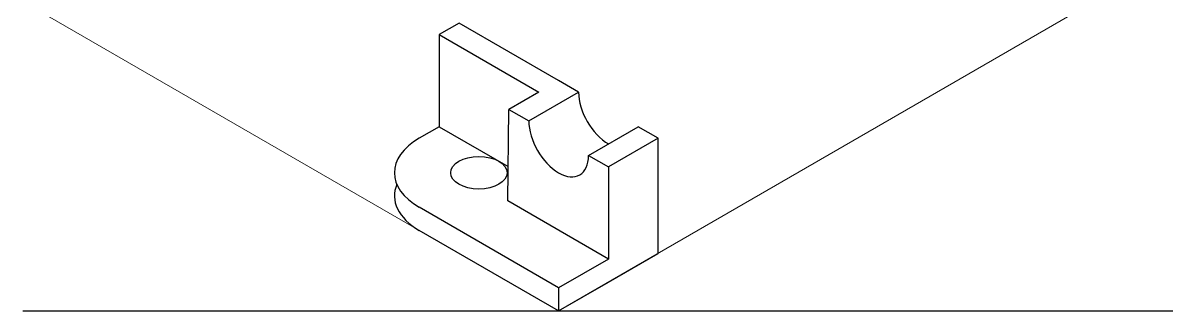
# Model space of a CAD drawing. Header units: millimetres. Extents: x 2426 to 3056, y 825 to 1519.
# Drawn here: x 2426 to 2926, y 1394 to 1519 of the extents above.
import ezdxf

# ---------------------------------------------------------------- set-up
doc = ezdxf.new("R2010")
doc.units = ezdxf.units.MM

msp = doc.modelspace()

# ---------------------------------------------------------------- linework, layer by layer
at = {"lineweight": 30}
for p, q in [((2615.33, 1519), (2606.67, 1514)), ((2658.64, 1494), (2615.33, 1519)), ((2606.67, 1514), (2649.98, 1489)), ((2606.67, 1514), (2606.67, 1474)), ((2667.3, 1489), (2658.64, 1494)), ((2649.98, 1489), (2636.98, 1481.5)), ((2645.64, 1476.5), (2667.3, 1489)), ((2636.56, 1441.74), (2636.98, 1481.5)), ((2636.98, 1481.5), (2645.64, 1476.5)), ((2606.67, 1474), (2598.01, 1469)), ((2606.67, 1474), (2636.72, 1456.65)), ((2671.63, 1461.5), (2693.28, 1474)), ((2701.94, 1469), (2693.28, 1474)), ((2701.94, 1469), (2680.29, 1456.5)), ((2701.94, 1429), (2701.94, 1469)), ((2671.63, 1461.5), (2680.29, 1456.5)), ((2680.29, 1456.5), (2680.29, 1416.5)), ((2680.29, 1416.5), (2636.56, 1441.74)), ((2658.64, 1404), (2598.01, 1439)), ((2658.64, 1394), (2598.01, 1429)), ((2701.94, 1419), (2701.94, 1429)), ((2680.29, 1416.5), (2658.64, 1404)), ((2680.29, 1406.5), (2701.94, 1419)), ((2658.64, 1394), (2680.29, 1406.5)), ((2658.64, 1404), (2658.64, 1394))]:
    msp.add_line(p, q, dxfattribs=at)
msp.add_line((2425.76, 1394), (2925.76, 1394))
at = {"lineweight": 5}
for direction in [(-0.866025, 0.5), (0.866025, 0.5)]:
    msp.add_ray((2658.64, 1394), direction, dxfattribs=at)
at = {"lineweight": 30}
for centre, major_axis, start_param, end_param in [((2680.29, 1481.5), (9.19, -15.91), 3.926991, 5.497787), ((2658.64, 1469), (9.19, -15.91), 3.926991, 7.068583), ((2623.99, 1454), (-36.74, 0), 5.497787, 7.068583), ((2623.99, 1444), (-36.74, 0), 6.045244, 7.068583)]:
    msp.add_ellipse(centre, major_axis=major_axis, ratio=0.57735, start_param=start_param, end_param=end_param, dxfattribs=at)
msp.add_ellipse((2623.99, 1454), major_axis=(-12.25, 0), ratio=0.57735, dxfattribs=at)

doc.saveas('drawing.dxf')
